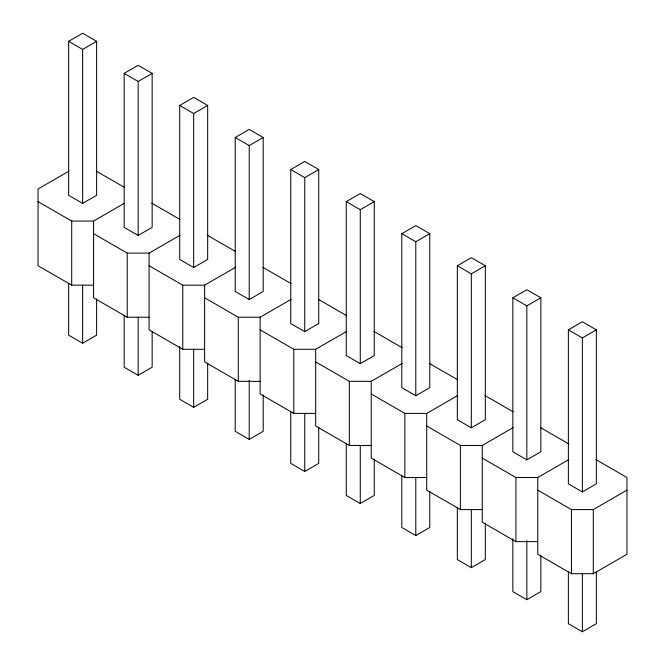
<?xml version="1.0" encoding="UTF-8"?>
<svg xmlns="http://www.w3.org/2000/svg" width="665" height="665" viewBox="0 0 665 665"><rect width="100%" height="100%" fill="white"/><g stroke="black" fill="none" stroke-linecap="round" stroke-linejoin="round"><path stroke-width="1" d="M68.645 41.33L82.635 33.25L96.624 41.33L96.624 195.311L82.635 203.382L68.645 195.311L68.645 41.33L82.635 49.401L96.624 41.33M124.164 73.383L138.162 65.311L152.152 73.383L152.152 227.363L138.162 235.443L124.164 227.363L124.164 73.383L138.162 81.463L152.152 73.383M179.691 105.444L193.681 97.364L207.671 105.444L207.671 259.425L193.681 267.505L179.691 259.425L179.691 105.444L193.681 113.524L207.671 105.444M69.044 171.096L38.038 189.001L38.038 265.734L71.704 285.169L93.566 285.169M235.219 137.497L249.209 129.426L263.199 137.497L263.199 291.478L249.209 299.558L235.219 291.478L235.219 137.497L249.209 145.577L263.199 137.497M38.038 201.62L71.704 221.054L93.566 221.054L124.571 203.149M290.746 169.558L304.736 161.479L318.726 169.558L318.726 323.539L304.736 331.619L290.746 323.539L290.746 169.558L304.736 177.638L318.726 169.558M93.566 233.673L127.231 253.116L149.085 253.116L180.099 235.21M68.645 283.282L68.645 335.152L82.635 343.231L96.624 335.152L96.624 298.843M346.274 201.62L360.264 193.54L374.254 201.62L374.254 355.6L360.264 363.672L346.274 355.6L346.274 201.62L360.264 209.691L374.254 201.62M149.085 265.734L182.75 285.169L204.612 285.169L235.626 267.272M124.164 315.343L124.164 367.213L138.162 375.284L152.152 367.213L152.152 331.943M401.801 233.673L415.791 225.593L429.781 233.673L429.781 387.653L415.791 395.733L401.801 387.653L401.801 233.673L415.791 241.752L429.781 233.673M204.612 297.795L238.278 317.23L260.14 317.23L291.145 299.325M179.691 346.365L179.691 399.266L193.681 407.346L207.671 399.266L207.671 362.957M457.329 265.734L471.319 257.654L485.309 265.734L485.309 419.715L471.319 427.786L457.329 419.715L457.329 265.734L471.319 273.805L485.309 265.734M260.14 329.848L293.805 349.283L315.667 349.283L346.673 331.386M235.219 379.457L235.219 431.327L249.209 439.407L263.199 431.327L263.199 395.018M512.848 297.787L526.838 289.716L540.836 297.787L540.836 451.768L526.838 459.848L512.848 451.768L512.848 297.787L526.838 305.867L540.836 297.787M315.667 361.91L349.333 381.344L371.195 381.344L402.2 363.439M290.746 411.519L290.746 463.38L304.736 471.46L318.726 463.38L318.726 427.08M568.375 329.848L582.365 321.769L596.355 329.848L596.355 483.829L582.365 491.909L568.375 483.829L568.375 329.848L582.365 337.928L596.355 329.848M371.195 393.963L404.86 413.406L426.722 413.406L457.728 395.5M346.274 443.572L346.274 495.442L360.264 503.521L374.254 495.442L374.254 459.133M426.722 426.024L460.388 445.459L482.25 445.459L513.255 427.553M401.801 475.633L401.801 527.503L415.791 535.574L429.781 527.503L429.781 491.194M482.25 458.077L515.915 477.52L537.769 477.52L568.783 459.615M457.329 507.686L457.329 559.556L471.319 567.636L485.309 559.556L485.309 523.247M537.769 490.138L571.435 509.573L593.296 509.573L626.962 490.138M512.848 538.708L512.848 591.617L526.838 599.689L540.836 591.617L540.836 555.308M537.769 477.52L537.769 554.253L571.435 573.696L593.296 573.696L626.962 554.253L626.962 477.52L595.956 459.615M568.375 571.8L568.375 623.67L582.365 631.75L596.355 623.67L596.355 571.8M93.566 221.054L93.566 297.795L127.231 317.23L149.085 317.23M149.085 253.116L149.085 329.848L182.75 349.291L204.612 349.291M204.612 285.169L204.612 361.91L238.278 381.344L260.14 381.344M260.14 317.23L260.14 393.963L293.805 413.406L315.667 413.406M315.667 349.283L315.667 426.024L349.333 445.459L371.195 445.459M371.195 381.344L371.195 458.085L404.86 477.52L426.722 477.52M426.722 413.406L426.722 490.138L460.388 509.573L482.25 509.573M482.25 445.459L482.25 522.2L515.915 541.634L537.769 541.634M96.217 171.096L124.571 187.464M151.745 203.149L180.099 219.525M207.272 235.21L235.626 251.578M262.8 267.272L291.145 283.639M318.327 299.325L346.673 315.692M373.855 331.386L402.2 347.753M429.374 363.439L457.728 379.806M484.901 395.5L513.255 411.868M540.429 427.553L568.783 443.929M593.296 509.573L593.296 573.696M582.365 337.928L582.365 491.909M582.365 573.654L582.365 631.75M571.435 509.573L571.435 573.696M526.838 305.867L526.838 459.848M526.838 540.562L526.838 599.689M515.915 477.52L515.915 541.634M471.319 273.805L471.319 427.786M471.319 509.54L471.319 567.636M460.388 445.459L460.388 509.573M415.791 241.752L415.791 395.733M415.791 477.487L415.791 535.574M404.86 413.406L404.86 477.52M360.264 209.691L360.264 363.672M360.264 445.425L360.264 503.521M349.333 381.344L349.333 445.459M304.736 177.638L304.736 331.619M304.736 413.372L304.736 471.46M293.805 349.283L293.805 413.406M249.209 145.577L249.209 299.558M249.209 380.272L249.209 439.407M238.278 317.23L238.278 381.344M193.681 113.524L193.681 267.505M193.681 349.25L193.681 407.346M182.75 285.169L182.75 349.291M138.162 81.463L138.162 235.443M138.162 317.197L138.162 375.284M127.231 253.116L127.231 317.23M82.635 49.401L82.635 203.382M82.635 285.135L82.635 343.231M71.704 221.054L71.704 285.169"/></g></svg>
